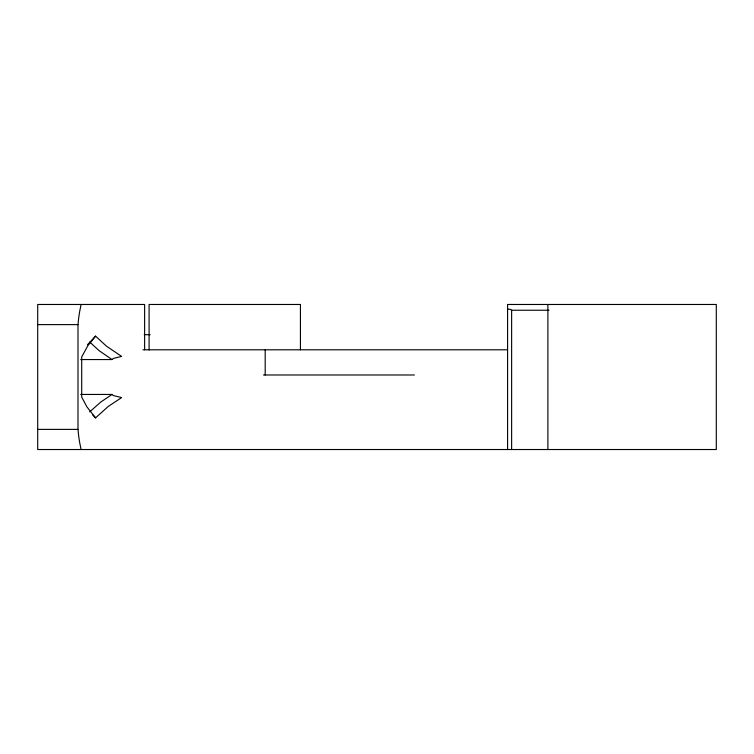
<?xml version="1.0" encoding="UTF-8"?>
<svg xmlns="http://www.w3.org/2000/svg" width="754" height="754" viewBox="0 0 754 754"><rect width="100%" height="100%" fill="white"/><g stroke="black" fill="none" stroke-linecap="round" stroke-linejoin="round"><path stroke-width="1.13" d="M81.121 304.475L79.924 310.205A279.338 197.52 0 0 0 78.001 324.616L77.992 429.384A279.338 197.529 0 0 0 79.915 443.795L81.121 449.525M87.464 344.748L95.579 336.133L106.352 346.086L121.63 356.406L113.345 358.452L112.026 359.554L80.678 359.554M95.579 336.133L87.813 345.756L81.715 356.906L81.715 397.094L86.861 406.802L95.579 417.867L108.246 406.444L121.63 397.594L113.345 395.548L112.026 394.446L80.678 394.446M89.679 411.891L100.782 402.042L112.026 394.446M507.593 309.046L510.477 309.385L511.627 310.233L548.95 310.233M37.7 324.616L77.992 324.616M144.221 334.691L150.14 334.691M142.958 349.799L507.593 349.799M263.523 374.983L414.389 374.983M37.7 429.384L77.992 429.384M112.026 359.554L99.057 350.619L89.735 342.043M92.572 414.804L95.579 417.867M547.885 304.475L547.885 449.525M511.627 310.233L511.627 449.525M507.593 449.525L507.593 304.475L716.3 304.475L716.3 449.525L37.7 449.525L37.7 304.475L144.617 304.475L144.617 349.799M300.431 349.799L300.431 304.475L149.094 304.475L149.094 349.988M265.191 349.799L265.191 374.983"/></g></svg>
